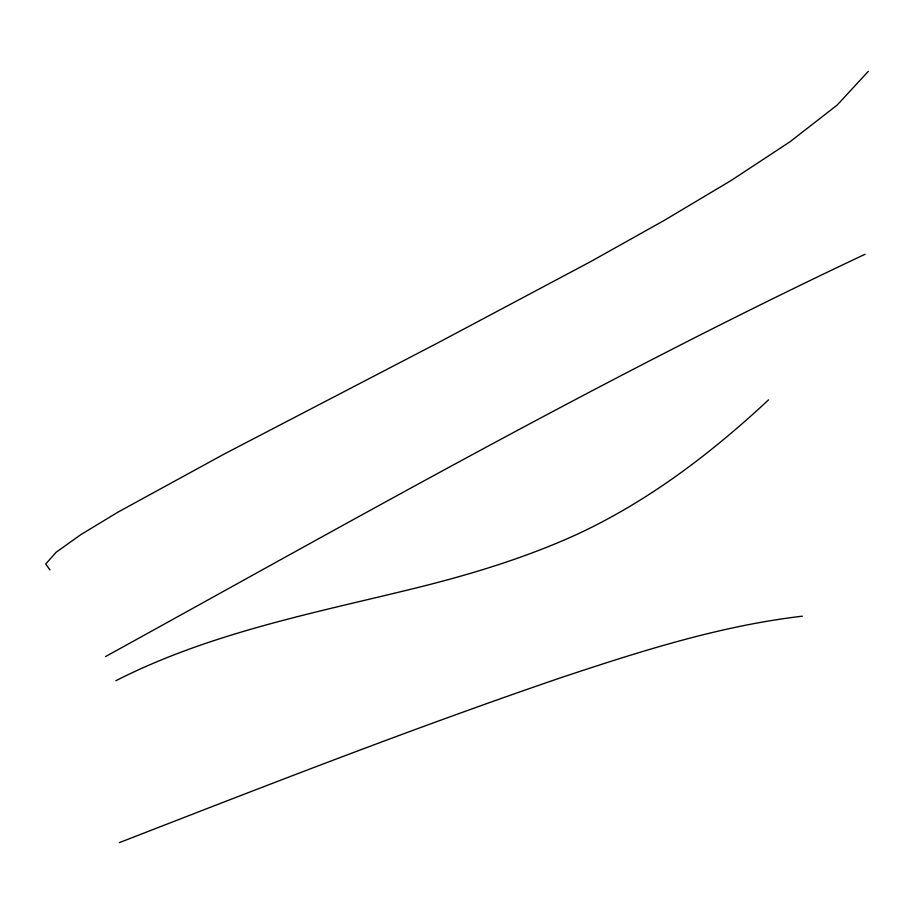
<?xml version="1.0" encoding="UTF-8"?>
<svg xmlns="http://www.w3.org/2000/svg" width="914" height="914" viewBox="0 0 914 914"><rect width="100%" height="100%" fill="white"/><g stroke="black" fill="none" stroke-linecap="round" stroke-linejoin="round"><path stroke-width="1.37" d="M868.3 71.361L837.11 105.133L789.947 141.807L730.994 180.595L663.575 220.777L590.535 261.678L437.6 343.013L224.821 453.71L118.123 512.046L80.843 534.644L56.302 552.113L45.7 563.995L49.95 569.959M768.583 399.829C711.218 453.355 648.026 501.478 576.517 534.576C524.899 558.054 470.47 574.506 415.504 588.102C314.05 613.088 209.706 632.911 115.827 680.736M105.578 656.538C356.483 518.272 605.731 376.374 865.101 254.252M119.323 842.639C265.791 785.72 412.225 728.504 560.956 677.674C639.766 651.488 719.569 625.873 802.389 616.185"/></g></svg>
